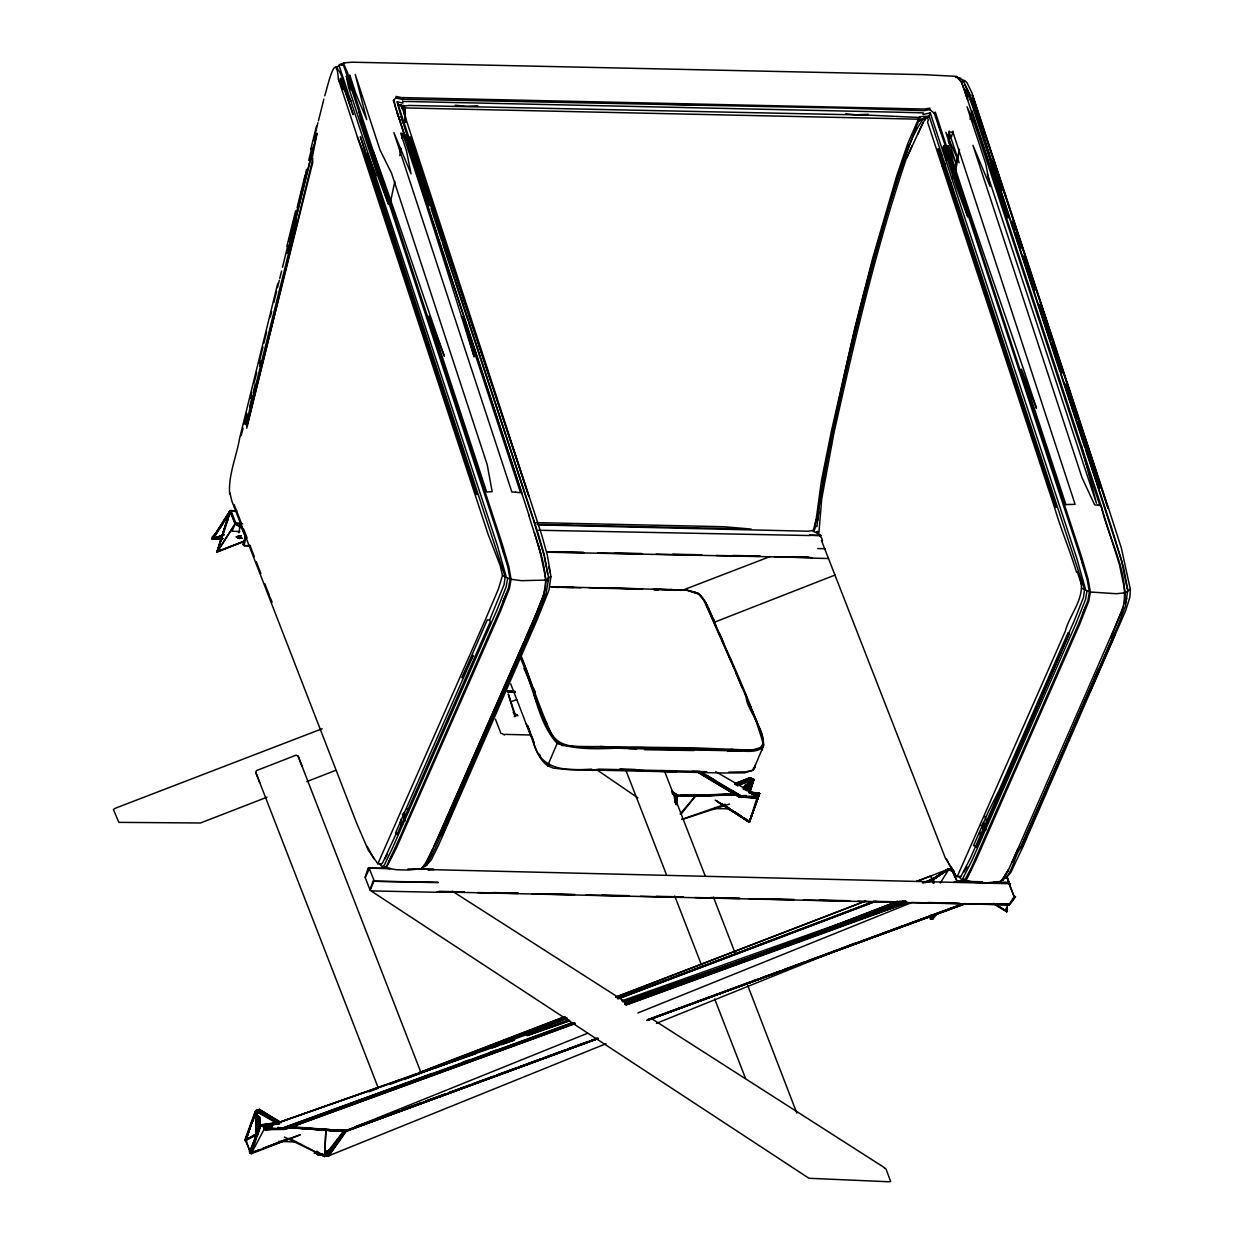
<?xml version="1.0" encoding="UTF-8"?>
<svg xmlns="http://www.w3.org/2000/svg" width="1244" height="1244" viewBox="0 0 1244 1244"><rect width="100%" height="100%" fill="white"/><g stroke="black" fill="none" stroke-linecap="round" stroke-linejoin="round"><path stroke-width="1.5" d="M396.058 97.887L396.058 96.441L401.252 97.561L924.261 109.021L929.89 108.15L929.719 109.596L924.105 110.669L845.873 108.166L401.128 99.193L396.058 97.887L393.928 99.769L395.421 107.217L409.96 152.685M534.391 532.572L540.378 553.191L546.023 580.077L543.706 595.176L531.53 625.141L438.183 837.43L425.775 863.678L421.545 868.701L408.421 870.069L396.525 869.727L385.096 867.861M930.543 915.568L930.543 919.269L933.062 918.849L937.696 912.987M336.44 68.14L339.628 64.517L344.557 62.962L343.686 62.915L352.239 62.2L923.794 74.656L956.558 76.382L960.943 81.016L963.074 86.023L1101.391 506.588C1108.513 539.569 1130.314 573.235 1123.021 607.849M528.793 515.032C535.324 538.465 546.489 562.257 545.587 586.966M257.104 1133.284L257.384 1110.006L259.498 1109.415L255.315 1111.312L244.757 1140.266L257.259 1134.575M930.636 915.46L930.543 919.269L930.823 915.444M316.52 1128.93L325.944 1129.614L324.575 1156.5L284.363 1137.047M958.906 876.616L961.285 879.352L964.924 879.617L970.911 868.872L1078.766 623.524L1087.925 600.401L1089.433 591.771L1085.763 590.262L1076.744 558.214L930.248 112.877L929.159 116.143L1084.55 589.64L1083.477 597.369L1074.489 620.181L970.662 857.598L960.881 876.585L956.558 876.631L945.269 857.894L821.429 540.409L822.315 541.56C823.839 537.097 811.617 529.104 818.77 533.894M258.674 1130.765L259.125 1117.221M259.25 1113.364L259.374 1109.493L259.467 1113.287M375.921 175.668L367.524 153.634L375.159 176.85L366.964 154.474L505.173 576.952L504.069 584.664L489.654 620.025L490.26 621.844L396.991 834.6L395.483 833.091L473.202 655.401L462.006 677.716L487.306 619.854L489.654 620.025M547.982 581.321L548.106 577.869L550.921 576.625L547.36 555.275L541.871 535.464L401.47 105.336L404.875 108.01L405.451 121.368M1009.382 884.655L1010.439 883.722L1009.382 884.655L1014.109 896.582L1009.117 904.715L966.417 903.75M1009.397 884.049L1014.109 896.582L1015.462 896.675L1010.361 903.797L982.356 903.766M300.131 1134.855L250.277 1153.328L245.83 1139.162L255.673 1110.954L257.617 1109.866L256.497 1113.598M929.159 116.143L919.487 116.734L907.747 143.651L896.908 175.326L872.759 258.006L854.644 328.758L831.459 430.953L821.538 480.246L816.204 518.981L813.327 530.504L807.838 531.219L538.31 524.89M796.813 1113.085L747.799 985.668M325.944 1129.614L324.575 1156.5L289.106 1138.182M973.088 103.33L973.399 98.323M401.703 138.1L401.921 134.647M920.202 116.718C870.396 245.985 839.467 383.152 816.795 519.805M933.062 918.849L933.342 915.18M931.678 915.444L931.383 919.067L931.787 915.413M993.894 903.937L1006.707 911.852L1007.391 903.626M402.434 138.457L402.745 135.021M1087.038 590.807L1085.468 599.624L1076.231 622.933L972.264 859.837L962.327 879.415M340.343 64.548L339.099 65.574L497.382 545.494L506.417 577.558L507.692 578.087L506.121 586.919L496.869 610.229L392.902 847.133L384.303 865.171L381.939 866.648L379.56 863.927M341.696 64.159L343.531 65.512L346.454 73.598L497.165 532.463L507.77 566.751L510.102 579.051L508.578 587.681L499.404 610.788L400.646 835.797L386.884 865.42L385.578 866.897L382.997 866.71M261.644 1126.053L260.385 1124.965L276.635 1123.239L263.526 1125.711M815.784 532.556L813.98 531.763L815.737 525.854L816.935 526.585L820.138 498.486L826.933 459.58M1089.433 591.771L1087.116 579.471L1080.694 557.918L951.536 164.55L959.513 187.409L934.182 113.095L935.301 112.147L1081.72 557.312L1088.111 579.222L1090.382 592.02L1088.78 601.132L1079.574 624.519L975.545 861.081L966.852 879.104L964.395 880.581L963.043 878.653M245.379 535.247L241.32 524.812L239.952 524.439L239.143 532.603L238.397 532.401M343.593 63.46L347.434 72.525L502.389 544.608L508.812 566.518L511.066 579.3L509.465 588.412L500.243 611.784L396.23 848.346L386.184 867.908M349.346 78.325L349.735 74.967L355.862 93.658L366.716 119.642L355.24 74.484L380.042 150.042L391.549 173.227L487.197 464.65L492.173 491.675L486.637 491.986L428.9 316.1L444.388 356.266C420.208 287.955 397.847 219.006 373.184 150.882M351.119 87.764L350.886 89.879L346.298 75.931L348.631 87.578L377.321 174.922L388.47 204.327L361.055 120.839L359.189 112.349M605.999 1043.732L328.774 1155.785L317.873 1154.821L317.111 1152.877L314.374 1153.204L317.951 1153.219M279.713 1122.415L276.292 1120.657L276.044 1122.586L260.369 1125.136L271.332 1125.711L263.759 1125.105L265.345 1129.661L285.047 1129.319L575.148 1023.625M316.847 1151.135L324.575 1156.5L325.057 1155.225L328.774 1155.785L347.263 1129.91L347.092 1131.014L289.588 1127.531M746.384 697.651C744.783 708.287 781.419 750.381 751.625 750.116C705.628 750.194 659.538 747.893 613.494 747.551C593.093 743.648 560.982 754.828 550.206 731.254C539.212 707.074 531.343 681.619 521.594 657.065M674.372 798.446L674.854 794.698L676.098 795.243L675.057 802.504M676.285 804.712L677.545 795.538L692.581 796.082L678.618 795.507M817.743 520.396L819.019 511.408M1124.623 601.894L1125.307 592.766L1119.693 565.896M676.021 800.872L676.798 795.429M674.901 802.52L676.098 795.243M399.806 155.624L401.003 148.456M675.974 804.573L677.545 795.538M1080.056 578.382C1086.261 597.275 1069.482 614.318 1065.159 631.61L957.274 876.491M955.205 173.336L959.497 149.373L954.101 170.615M324.746 95.757C327.234 88.542 335.942 47.536 338.415 79.196L488.114 534.282L500.181 565.538L502.467 575.568L498.409 589.034L485.704 618.921L377.849 863.803L368.317 850.29L356.748 823.45L231.804 500.99L229.876 492.764M822.377 481.21C843.479 378.782 866.959 276.697 898.261 176.85M704.773 601.023C724.77 648.14 749.183 694.416 763.132 743.554L760.535 747.644L751.625 750.116L693.623 747.831L573.375 746.384L563.439 745.249L557.514 742.839L557.81 741.408M755.435 765.184L752.993 770.269L753.553 767.797M394.846 181.453L390.429 202.088M970.056 119.3L971.891 110.685L998.637 191.576M832.454 432.041C850.989 346.112 871.717 260.571 898.044 176.664C904.886 156.34 911.385 135.394 924.012 117.9L928.428 116.609L926.702 116.843L922.628 123.467L905.99 159.543C875.885 248.878 854.441 340.856 833.978 432.803L821.709 498.891L818.925 532.681M297.394 208.868L289.883 242.627L313.752 145.237M386.293 220.794L387.164 217.031M815.147 524.921L816.515 519.323M951.598 136.591L952.935 131.102M277.785 283.29L239.61 438.354C236.438 456.875 228.087 475.286 229.673 494.319M286.866 246.405L295.606 210.858M310.767 149.296L316.474 126.095M241.212 435.649L243.047 428.154M243.964 424.406L246.716 413.163M250.402 398.127L251.786 392.482M254.071 383.168L256.731 372.345M258.954 363.31L262.966 346.905M263.883 343.173L266.62 332.008M270.275 317.096L271.643 311.575M273.898 302.354L276.603 291.298M277.521 287.613L279.325 280.227M279.776 278.376L281.595 270.99M282.497 267.289L287.939 245.13M288.841 241.398L291.609 230.14M292.527 226.392L295.279 215.134M297.129 207.639L305.2 174.72M305.635 172.932L306.522 169.324M308.73 160.336L311.809 147.741M313.566 140.572L317.951 122.69M299.151 201.512L301.841 190.534M304.08 181.391L305.884 174.067M245.488 423.831L247.774 414.47M249.624 406.943L252.377 395.67M253.309 391.907L255.144 384.38M259.576 366.327L260.898 360.915M246.747 428.216L312.866 158.61M940.806 158.019L941.677 154.443M942.999 149.062L943.869 145.486M943.947 152.608L945.704 145.455M947.897 136.513L949.234 131.04M942.143 166.261L943.465 160.865M944.771 155.484L946.964 146.543M948.286 141.178L949.156 137.602M942.983 166.323L943.869 162.731M945.627 155.547L946.933 150.182M948.69 143.029L950.447 135.876L949.607 135.798M943.683 168.826L945.005 163.43M945.891 159.838L948.519 149.109M949.405 145.532L950.276 141.956M318.417 120.87L323.844 99.225M949.67 188.482L950.991 183.117M952.329 177.768L953.65 172.403M951.987 192.975L952.92 189.228M954.801 181.717L956.201 176.104M753.848 768.668L763.909 745L761.452 732.98L707.447 605.704L702.502 597.618L698.351 593.792L686.921 590.34M924.79 120.062L926.36 117.916L923.965 119.315L925.909 117.185M227.808 520.008L230.28 510.662L236.764 510.771M541.56 601.925L545.354 588.505M1125.182 603.931L1126.706 598.317M1120.891 614.598L1123.114 606.994L1110.845 637.83M241.336 527.814L235.132 523.786L229.751 510.911L217 552.134L230.28 510.662L217 552.134L243.575 541.638M702.969 598.675L698.257 593.31L687.45 590.154L613.385 588.132M715.238 800.125L749.354 822.268L759.571 793.516L756.834 793.019L757.643 797.87L756.834 793.019L759.571 793.516L757.612 795.88L749.354 822.268L716.762 801.183M252.827 1121.497L256.342 1110.379L256.248 1135.834M749.774 792.521L753.833 779.475L749.805 777.764L747.893 780.968M715.673 771.669L757.612 795.88L757.254 796.984L738.967 796.875L697.418 772.026M242.689 541.778L216.969 551.745L230.28 510.662L212.195 538.885C221.961 537.595 203.721 542.493 216.985 532.619M365.13 877.253L368.037 868.265L369.406 868.639L374.133 880.814L370.152 890.206M748.655 792.692L752.807 779.941L752.029 779.288L749.432 777.951L735.064 783.518M228.025 519.557L217.373 551.667L235.769 522.978L230.98 510.646L213.237 538.792L222.847 538.699L212.755 538.963L226.797 516.866M229.207 515.996L230.98 510.646M256.077 1136.005L255.673 1110.954L246.405 1138.633L256.342 1110.379L245.068 1140.53L256.762 1134.606L245.068 1140.53M300.037 1134.839L251.21 1153.748L260.836 1125.011L263.153 1124.592L265.376 1128.603L267.071 1129.272L285.047 1129.319L574.868 1023.439M749.541 792.63L753.864 779.848L752.931 778.884L753.864 779.848L747.084 790.997M903.875 158.797L908.68 144.833M749.557 821.88L721.955 803.951L749.557 821.88L759.524 793.548L748.981 791.868M239.952 524.439L245.643 537.455L243.124 544.577L244.182 545.556L250.013 545.681M748.935 792.226L759.446 793.672L749.354 822.268L716.808 801.105M256.357 1113.411L257.617 1109.866L256.046 1110.565L256.715 1133.439M744.658 818.194L749.541 821.367L759.524 793.548L751.936 793.656L758.653 794.558L759.446 793.672M543.784 594.305L537.066 611.644M255.673 1110.954L245.721 1140.577L258.596 1132.196M749.308 791.822L753.833 779.475L749.759 792.319L753.833 779.475L751.034 786.395M523.988 668.463C535.775 692.815 538.465 723.168 557.157 743.368L548.822 763.007L549.444 765.62L547.609 765.76C535.013 756.305 533.132 738.096 526.165 723.837M250.277 1153.328L259.327 1149.829L250.277 1153.328L260.836 1125.011L265.065 1127.484L283.539 1129.179L575.055 1023.003M749.028 791.806L759.571 793.516L749.541 821.367M249.438 1152.162L260.385 1124.965L263.153 1124.592L264.039 1128.946L265.345 1129.661L280.864 1128.743L572.333 1022.584M1120.409 614.536L1012.243 861.859M235.194 510.74L230.327 510.895L235.132 523.786L232.068 531.204L239.797 531.53M536.382 613.214L524.735 639.96M444.403 825.207L446.736 819.889M475.472 754.175L477.805 748.857M440.749 834.708L449.302 815.193M450.857 811.632L457.854 795.662M459.394 792.117L461.726 786.799M463.281 783.238L480.386 744.207M481.926 740.646L488.923 724.677M490.478 721.131L492.811 715.813M494.366 712.252L505.235 687.403M506.79 683.858L511.455 673.206M513.01 669.661L520.008 653.691M521.563 650.145L523.879 644.812M525.434 641.266L533.987 621.751M498.751 703.078L442.786 834.055L441.449 834.086M499.513 701.352L533.894 622.715M1077.428 717.477L1022.21 846.775L1020.873 846.806M1078.159 715.798L1098.576 669.116L1090.133 691.493L1115.433 633.631L1114.08 633.678M523.957 641.733L433.845 846.713M441.107 835.564L534.391 622.809M396.447 833.122L382.794 862.558L381.504 863.88L377.849 863.803M906.752 157.832L912.07 145.843M402.465 100.049L402.932 99.038M1017.685 849.325L1008.184 870.489L1000.829 881.39L987.425 882.774L975.576 882.431L965.484 880.628M503.12 601.054L506.541 593.466M917.901 134.088L922.846 123.203M1082.467 613.774L1085.903 606.201M369.406 868.639L365.223 877.642L369.95 889.818L373.076 881.219L374.133 880.814M433.099 848.392L426.008 862.823L421.98 867.706L425.743 866.088L428.154 862.574L435.307 848.066L533.863 623.711L546.007 593.746L548.713 578.491L544.032 554.015L538.232 533.832L397.225 101.744L402.838 103.081L402.838 101.448L409.665 101.541L900.64 112.271L923.204 112.862L923.048 114.495L930.248 112.877M430.533 855.888L428.309 860.21L431.497 855.079M1003.037 878.933L1008.402 869.665M251.21 1153.748L265.065 1127.484L568.71 1019.722M743.71 789.178L746.322 784.295M748.064 781.03L749.805 777.764L753.055 779.071L746.556 790.484M388.766 861.983L391.767 856.463M968.112 874.703L971.113 869.183M426.008 862.823L429.056 857.303M1005.354 875.496L1008.402 869.976M745.374 789.862L748.981 783.347M963.322 81.016L964.52 80.518L966.93 82.555L972.03 93.098L1108.762 508.967L1121.388 548.169L1130.345 589.345L1129.91 597.073L1125.773 610.384L1023.237 846.091L1010.797 872.495L1006.52 877.58L1004.063 877.533M747.038 789.971L752.807 779.941L736.526 785.399M746.229 789.318L752.029 779.288L737.692 784.715M964.038 871.951L967.008 866.819M384.629 859.246L387.615 854.115M745.063 788.649L747.986 783.627M743.508 787.981L745.483 784.637M747.457 781.294L749.432 777.951L735.188 783.658M743.119 788.945L745.032 785.757M744.923 789.629L748.795 783.238M746.26 790.251L753.055 779.071L751.687 778.449M746.758 789.769L752.807 779.941L738.298 785.368M940.308 882.976L948.877 869.292L951.396 868.872L957.025 881.203L973.321 882.214L972.481 882.291M229.751 510.911L212.195 538.885L222.847 538.699M212.211 539.258L230.809 510.553L228.803 513.71M753.926 769.165L755.217 767.097M228.787 515.156L231.788 510.413L226.501 518.344M745.825 789.1L752.029 779.288L737.676 784.84M217 552.134L235.132 523.786L242.658 523.833M743.834 789.505L747.877 783.285M220.157 527.86L223.329 523.102M263.355 1126.442L264.801 1129.459L265.376 1128.603L280.864 1128.743L431.995 1073.525M328.774 1155.785L346.423 1130.19L329.038 1130.501L346.423 1130.19L327.716 1155.536L317.873 1154.821L326.783 1155.489L345.568 1130.392L330.78 1130.563L346.423 1130.19M263.199 1126.286L264.039 1128.946L265.065 1127.484M327.716 1155.536L345.568 1130.392M321.341 1154.043L316.147 1153.235L325.928 1155.629L344.728 1130.532L325.928 1155.629L321.869 1153.763L324.979 1155.863M336.72 1130.221L343.904 1130.609L325.057 1155.225M680.841 814.447L696.034 795.336L676.363 795.833L672.398 793.625L675.71 795.662L674.854 794.698M258.379 1133.346L244.757 1140.266L256.575 1134.388L244.757 1140.266L245.83 1139.162M727.616 751.423C738.936 748.81 753.848 755.139 763.272 747.053M680.11 814.027L696.034 795.336M945.72 146.901L951.878 164.161M256.311 1136.036L256.855 1110.83L259.732 1109.601L281.222 1122.523M1006.551 908.089L1006.707 911.852L1006.598 907.607M263.153 1124.592L260.385 1124.965L249.686 1152.799L260.385 1124.965L275.002 1124.514M962.514 81.56L963.649 80.409M817.619 531.343L815.846 532.416M252.159 1148.756L249.531 1151.384L252.252 1148.678M515.949 715.611L514.176 716.56L517.209 715.144L514.316 714.414M1125.369 592.533L1128.059 591.195L1123.394 566.704L1112.043 529.073L968.081 90.719L962.716 79.88L958.346 77.672M955.687 77.641L957.491 76.926M426.428 865.202L431.341 859.775L438.526 845.189L536.957 620.041L548.977 590.122L550.921 576.625M963.214 81.591L964.52 80.518M919.907 119.3L923.375 118.942L926.702 116.843M572.224 1023.346L282.139 1128.992L264.801 1129.459M1000.876 880.612C1012.492 876.398 1013.222 858.173 1019.924 848.999L1118.636 623.866L1125.353 606.434L1127.562 591.693M918.912 121.57L921.695 119.331M697.324 771.886L738.967 796.875L756.43 798.042L757.985 797.373L756.834 793.019M341.245 65.45L342.162 64.735M925.816 117.574L927.044 116.672L927.526 117.449L928.304 120.248L927.511 121.943L1054.648 507.785C1060.961 529.633 1070.042 550.532 1076.495 572.178L1077.273 571.649L1081.409 584.353M1130.345 589.345L1127.484 590.589M405.637 122.192L404.938 107.933L403.787 106.175L409.058 105.445L868.032 115.101L919.176 117.465M925.023 882.758L932.938 879.881L947.757 869.261L953.759 872.106M933.249 883.224L932.083 880.177L949.374 868.794L932.362 879.228L934.12 882.945M114.572 808.538L113.437 809.626L118.864 822.362L200.455 822.984L266.993 797.202M932.798 879.71L948.037 868.887L932.658 879.555M337.046 68.778C344.324 74.609 343.375 93.176 351.461 101.246M932.938 879.881L948.877 869.292M932.518 879.384L948.566 868.81L932.362 879.228L931.01 875.9L916.501 881.467L949.374 868.794M752.993 770.269L744.612 772.866L722.935 772.99L566.844 769.476L553.487 768.17L547.609 765.76M271.456 1123.814L276.292 1120.657L279.371 1122.803M931.01 875.9L931.507 879.524L928.646 881.374L932.269 881.296M753.895 795.243L755.326 797.746L754.517 794.294L756.43 798.042L755.388 794.31L757.456 797.793C757.098 792.226 755.217 795.118 751.392 793.408M548.231 578.989L546.054 579.859M249.966 1150.498L245.115 1140.048L258.581 1133.222M661.886 104.138L709.267 105.165M587.448 1033.297L345.91 1130.687L289.557 1127.297M637.908 1012.958L911.899 902.475M656.397 1023.361L854.41 943.341M736.79 784.187L750.909 778.62L736.728 784.047M306.802 781.621L335.756 770.3M511.3 701.647L516.726 699.532M713.978 622.389L835.237 574.961M216.969 551.745L243.56 541.389M223.982 534.64L213.237 538.792L221.665 538.496M810.793 934.788L897.701 901.247L810.777 934.913M831.194 927.666L900.065 901.091M856.821 918.523L902.133 901.029M847.755 922.753L860.428 917.87L851.487 921.4M864.051 916.47L903.875 901.091L864.145 916.501M869.012 915.273L905.243 901.294M115.397 808.211L322.134 728.751M683.049 590.029L770.098 556.566M368.924 1091.828L377.989 1088.344M419.694 1072.328L564.745 1016.597M615.516 997.097L865.731 900.967L615.718 997.284M420.021 1072.608L564.978 1016.814M828.193 928.724L895.338 902.849M953.604 882.509L957.025 881.203L982.107 881.747M246.048 536.988L244.975 537.392L243.124 544.577L244.182 545.556L245.643 537.455M419.819 1073.23L565.553 1018.012M617.599 998.357L873.459 901.48M922.442 882.96L931.507 879.524M389.823 1084.441L402.776 1079.59M403.725 1079.465L565.911 1017.887M617.335 998.559L873.723 901.729M923.53 882.727L930.792 879.99L934.306 879.943M403.989 1079.419L566.735 1018.245M619.31 998.326L874.827 901.527M925.738 882.291L932.953 880.845M434.669 1068.301L567.248 1018.136M618.097 998.901L875.978 901.309M374.646 1119.895L354.571 1127.235L367.275 1122.399M378.192 1118.309L383.65 1116.257M819.718 534.469L819.936 535.589M349.253 1129.816L596.964 1038.584M647.968 1019.816L963.089 903.766M646.818 1020.391L964.722 903.533L647.704 1020.298M341.742 1130.065L347.092 1131.014L598.519 1038.413L346.609 1130.951L341.4 1130.034M222.66 535.231L213.237 538.792L224.2 534.827M354.556 1127.235L370.961 1121.217M394.643 1112.509L378.238 1118.543L398.375 1111.219M421.965 1102.479L401.921 1109.835L422.105 1102.542M445.647 1093.771L425.619 1101.142L445.818 1093.849M449.302 1092.434L469.346 1085.079M472.984 1083.742L493.028 1076.387M496.667 1075.049L516.711 1067.679M520.35 1066.341L540.394 1058.986M544.032 1057.649L564.076 1050.278M567.731 1048.941L587.759 1041.586M591.413 1040.248L596.871 1038.242M647.891 1019.505L757.207 979.355M760.846 978.017L780.89 970.662M784.529 969.325L804.573 961.954M808.227 960.617L963.089 903.735M597.664 1038.367L345.91 1130.687L291.702 1127.235M646.911 1020.298L964.349 903.89L647.284 1020.438M598.084 1038.522L346.609 1130.951L291.982 1126.8M462.939 1062.205L468.413 1060.215M490.26 1052.237L495.718 1050.231M657.765 991.017L670.516 986.368M677.809 983.709L903.579 901.2M572.038 1023.081L282.139 1128.992L266.138 1128.992M624.908 1003.768L905.679 901.2M573.811 1023.143L283.539 1129.179L267.071 1129.272M624.923 1004.483L904.248 902.444L625.126 1004.063M625.919 1004.794L906.643 902.258L626.074 1004.421M449.473 1092.527L597.307 1038.429M650.239 1019.069L965.982 903.564M625.172 1003.333L905.71 901.154M626.245 1005.012L907.234 902.662M222.723 535.278L213.657 538.543L222.038 538.683M621.751 1000.907L901.62 901.589M682.178 819.267L725.252 804.184M271.985 1126.209L264.257 1125.664L270.803 1125.276L514.689 1039.813M529.353 1034.681L569.69 1020.546M622.871 1001.918L907.094 902.32M270.803 1125.276L475.83 1053.621M492.313 1047.852L497.802 1045.94M501.472 1044.665L514.285 1040.186M527.098 1035.708L569.208 1020.982M624.115 1001.793L907.871 902.631M752.169 770.409L745.545 771.84L728.782 772.151M682.272 819.423L729.559 804.028M964.955 84.996L968.314 92.911L969.294 92.616L1001.684 191.141L993.07 168.204L1000.596 190.565M257.384 1110.006L259.498 1109.415M744.285 795.398L738.967 796.875L746.073 795.429M241.32 535.682L236.282 536.848L240.465 536.148M264.039 1128.946L265.376 1128.603M240.294 536.91L236.78 537.097L239.501 538.45L236.78 537.097L240.185 536.257M546.023 580.077L521.531 580.668L511.066 579.3M1125.307 592.766L1116.319 593.715L1090.382 592.02M811.99 557.654L546.987 552.181M677.187 795.818L672.226 792.77L677.187 795.818L735.981 793.874M241.336 535.697L236.282 536.848L241.258 537.874M329.815 1130.221L290.598 1127.639M683.407 818.894L682.054 818.863M260.369 1125.136L276.635 1123.239M727.522 749.914L732.794 749.323M437.593 892.29L371.738 890.922M428.154 870.1L433.829 869.509M1005.168 877.704L1006.52 877.58M425.743 864.984L427.096 864.86M557.157 743.368C584.882 752.604 615.578 746.898 644.423 747.628M397.225 101.744L397.831 104.48L401.47 105.336M693.732 750.521L644.454 749.712M477.743 105.74L466.827 106.284L455.226 105.258M222.536 538.543L215.383 538.885L222.334 538.776M868.312 114.324L856.09 114.821L845.718 113.81M620.912 748.344L741.906 750.987M669.412 750.101L677.747 749.805M673.206 792.552L678.182 795.585L702.051 795.522M711.646 795.165L728.906 794.512M757.612 795.88L740.242 796.798L698.615 771.918L740.242 796.798L756.43 798.042M737.972 794.465L694.261 795.818L734.831 794.745M755.808 794.045L751.998 794.17L755.808 794.045L757.456 797.793M338.601 1130.19L331.65 1130.423L347.418 1130.485M711.444 794.869L726.869 794.387M703.964 795.538L694.37 795.818L737.163 794.807M237.557 537.828L242.191 538.263M711.646 795.32L732.763 794.714M694.774 796.082L736.432 794.869M694.261 795.818L737.568 794.714M737.785 794.325L678.182 795.585L671.776 791.184M221.432 538.481L212.724 538.636M404.938 107.933L919.021 119.191M236.78 537.097L240.465 537.066M238.428 538.217L241.958 538.17M222.692 538.465L213.657 538.543L222.552 538.465L213.797 538.621L215.399 539.025M330.78 1130.563L344.728 1130.532M619.699 769.585L635.855 769.632L620.025 769.01M929.361 880.907L932.829 880.939M329.038 1130.501L343.904 1130.609M597.991 769.119L699.874 771.436M509.06 692.13L514.876 692.208M597.058 588.148L638.81 589.003M635.482 588.707L642.51 588.816M438.012 882.214L373.076 881.219L438.199 882.634M573.639 587.261L558.727 586.935M551.372 587.137L581.135 587.759M714.212 808.584L729.73 808.849M667.779 771.746L676.067 771.902L659.958 771.28M369.126 868.125L389.885 868.514M412.526 868.95L433.285 869.338M538.621 530.255L810.139 535.542M653.069 589.361L684.495 590.309M368.411 868.11L390.476 868.561M407.939 868.918L433.176 869.447M535.977 522.604L723.868 526.725L751.065 529.058L537.066 524.346M235.769 522.978L241.554 523.118M817.759 548.557L825.332 548.728M554.264 551.714L583.405 552.32M614.489 552.974L641.686 553.533M672.771 554.186L701.911 554.808M732.996 555.462L760.193 556.021M791.277 556.674L808.771 557.048M547.22 551.916L584.136 552.694M597.726 552.974L642.402 553.907M656.008 554.202L700.683 555.135M716.233 555.462L758.964 556.363M774.499 556.69L809.611 557.763M244.399 545.727L250.479 545.852M828.613 558.54L810.761 558.074M557.779 587.479L551.076 586.81L612.748 588.148M551.076 586.81L558.089 586.981M588.801 587.681L604.802 587.977M591.6 769.134C564.372 770.813 539.165 770.487 532.961 739.605M692.333 771.373L706.67 771.669M993.692 881.996L1009.133 882.338L1007.08 877.051M809.844 535.309L821.258 535.573M605.439 587.961L635.529 588.676M655.184 589.081L685.149 590.216M507.707 690.964L513.554 691.104M438.961 891.326L464.199 891.901M493.308 892.57L518.53 893.145M547.64 893.814L574.806 894.436M601.987 895.058L629.153 895.68M656.319 896.302L683.485 896.924M710.666 897.546L739.776 898.215M764.998 898.79L794.107 899.459M819.345 900.034L848.455 900.703M873.677 901.278L904.73 901.993M928.024 902.522L959.077 903.237M438.588 891.684L463.81 892.259M477.385 892.57L518.142 893.503M531.732 893.814L574.417 894.794M586.064 895.058L628.764 896.022M640.396 896.302L683.096 897.266M694.743 897.53L739.371 898.557M749.075 898.774L793.703 899.801M803.406 900.018L849.994 901.091M857.754 901.262L904.326 902.32M912.085 902.506L960.601 903.611M1009.335 904.901L437.048 891.824M809.471 535.184L821.102 535.48M504.737 734.364L529.851 734.986M433.176 869.68L1010.439 883.722M619.403 769.772L643.443 770.596M660.626 770.627L668.821 770.829M585.022 769.88L596.84 770.207L584.353 769.849M278.578 1141.448L295.963 1141.914M960.57 78.139L959.653 78.108L960.228 79.834M596.778 587.806L604.848 588.039M565.802 587.339L573.328 587.588M982.076 882.136L957.025 881.203L951.396 868.872M993.629 882.571L1009.055 883.147L1007.298 877.735M889.631 1181.8L808.958 1178.27L370.432 890.517M670.329 589.438L681.137 590.371M727.678 750.63L737.661 751.034M668.945 770.658L677.016 770.985M681.012 795.507L691.306 796.082L681.805 795.554M336.891 67.845L335.662 66.632L337.73 68.311M628.547 748.577L636.415 748.904M680.312 795.569L692.581 796.082M700.403 771.607L741.968 796.455L757.254 796.984L757.643 797.87L741.237 796.673L699.563 771.762L741.237 796.673L756.259 797.606M1001.778 880.239L1003.224 880.301M975.856 845.827L973.508 845.702L988.607 811.181L999.663 789.163L1068.098 632.667L1069.062 632.729M654.406 590.045L658.247 590.262M684.977 795.569L690.684 795.896L685.413 795.507M963.867 879.555L964.924 879.617M756.912 797.357L741.968 796.455L731.985 790.484M268.471 1125.758L272.156 1126.551M682.505 795.476L691.306 796.082M750.35 792.879L759.571 793.516M293.273 1127.717L326.177 1130.05L312.975 1128.992M270.928 1126.364L265.205 1125.96L266.558 1129.692L266.605 1125.991L272.358 1126.38L266.605 1125.991L268.175 1129.459M288.328 1127.593L328.789 1130.454L289.23 1127.608M299.555 1127.702L307.097 1128.261M314.374 1153.204L317.655 1153.437M264.257 1125.664L271.783 1126.224M295.932 1127.639L307.284 1128.541M600.401 746.431L613.494 747.551M404.176 105.88L397.831 104.48L400.537 114.51M315.307 1153.39L321.014 1154.105M317.267 1154.292L326.783 1155.489M561.495 745.42L563.361 745.7M380.4 863.694L381.504 863.88M959.762 876.398L960.881 876.585M343.873 1130.252L347.371 1130.858L343.577 1130.143M343.266 1130.314L347.092 1131.014M749.417 792.786L758.653 794.558L756.865 793.408L757.985 797.373M504.364 735.033L502.125 733.54M689.332 590.791L698.102 593.854M277.676 1127.733L285.047 1129.319L277.925 1127.297M214.497 538.559L215.772 538.839M884.375 1168.24L886.008 1168.971L890.688 1181.536M321.045 1154.432L316.147 1153.235L317.018 1153.639M1007.593 904.341L1009.117 904.715L1015.462 896.675L1014.124 896.224M399.153 105.009L402.076 105.927L402.776 107.886L401.174 106.409M993.489 903.315L1007.08 911.479L994.158 903.657M929.719 109.596L934.182 113.095M264.521 1129.381L265.345 1129.661M510.102 579.051L507.692 578.087M342.209 79.181L341.385 78.854L353.172 114.712L340.436 78.248L343.297 89.646L338.415 79.196M730.71 809.704L733.633 811.041M505.173 576.952L502.467 575.568M1084.55 589.64L1081.86 588.256M256.777 1133.704L256.248 1111.452L278.361 1122.368M812.005 530.379L812.907 530.83M263.759 1125.105L267.133 1126.862M694.541 591.911L695.8 592.611M235.132 523.786L241.258 527.238M256.248 1111.452L274.753 1122.057M952.966 870.971L949.716 869.089L952.857 870.987M275.048 1121.419L256.855 1110.83L256.948 1133.517M953.806 870.847L950.556 868.95L953.697 870.847M279.169 1122.71L258.006 1110.208L279.029 1122.974M275.142 1121.637L256.855 1110.83L257.866 1133.097M549.444 765.62L546.894 763.832M707.043 775.541L715.362 780.517M280.849 1122.788L259.732 1109.601L259.778 1113.396M452.303 891.155L628.531 1003.908M651.374 1018.525L884.702 1167.821M726.729 806.563L729.979 808.678M734.877 811.85L741.393 816.08M276.292 1120.657L277.054 1124.296L275.873 1121.295L278.998 1123.394M275.873 1121.295L279.029 1123.441M513.134 712.439L517.939 715.735M596.311 769.414L637.908 797.902M958.082 78.279L961.441 82.213L967.365 98.587L965.857 89.506L971.673 103.812L999.507 188.559L1008.029 217.918L998.279 188.233L989.804 165.203L997.439 188.45L989.322 165.405M698.257 593.31L705.643 602.562M557.514 742.839C538.186 717.975 533.94 684.076 520.319 656.054M324.808 1154.572L325.928 1155.629M528.964 731.348L533.241 740.164M403.429 105.382L404.875 108.01M700.496 595.472L701.087 596.374M393.913 101.246L393.306 100.251L529.182 515.793M703.917 600.246L731.348 662.212M949.016 863.989L955.516 875.03M374.009 858.795L367.151 846.355M705.41 602.112L707.447 605.704M301.997 766.071L298.109 756.103L296.119 755.155L256.637 770.518L255.704 772.135L378.332 1088.158M752.62 711.101L757.612 723.93M546.069 722.111L547.407 724.599M277.054 1124.296L275.795 1121.932L278.967 1124.047L275.795 1121.932L276.837 1124.452M346.454 73.598L347.729 76.024M708.489 608.409L714.818 622.653M932.083 880.177L933.544 883.147M714.134 621.689L715.533 624.488M946.591 859.044L948.208 862.341M403.927 107.979L405.046 110.296M533.163 687.574L535.371 692.146M761.981 748.608L762.556 749.821M520.63 657.889L532.339 688.414M723.604 642.759L719.778 633.74M539.103 706.079L540.782 709.655M745.063 693.623L747.115 698.133M539.523 754.128L540.44 756.15M951.504 867.208L953.417 871.469M755.714 718.659L757.114 721.847M735.81 672.74L742.279 687.979M749.043 702.751L750.894 707.043M713.387 618.766L714.787 622.078M269.995 597.073L272.109 602.143M357.37 136.887L364.337 153.665L476.328 494.412L477.198 494.366L360.34 136.545L373.76 177.379L366.964 154.474M1020.158 847.413L1020.484 848.268L1113.769 635.513L1113.147 633.694M938.427 125.006L941.786 133.606M255.797 772.555L259.685 782.523M1007.002 877.86L1009.055 883.147M729.901 657.563L733.836 667.701M664.389 770.782L705.037 875.512M713.45 897.188L735.173 953.153M626.354 771.42L666.317 874.345M674.73 896.022L701.352 964.629M714.678 998.948L745.514 1078.392M495.423 719.156L500.99 733.509M298.109 756.103L421.327 1073.51M984.642 815.94L986.725 821.335M983.429 822.517L986.181 829.639M983.398 823.715L985.466 829.064M982.667 823.388L984.735 828.737M981.003 824.881L983.755 832.003M979.868 832.112L981.936 837.445M979.479 832.391L981.547 837.741M510.709 683.889L529.213 731.752M403.973 812.441L405.357 816.002M402.325 813.949L405.093 821.071M400.506 819.407L402.574 824.756M400.101 821.911L401.485 825.472M234.152 504.566L240.963 522.169M243.684 529.198L247.152 538.123M249.92 545.261L254.305 556.597M256.264 561.635L260.898 573.577M264.801 583.669L269.357 595.394M530.395 733.043L527.518 725.563L534.127 742.512M407.161 808.631L408.53 812.208M1005.727 196.521L991.997 160.663L1001.715 190.13M758.856 727.46L761.328 733.929M397.163 113.142L400.49 121.928M968.314 92.911L971.035 100.609L968.081 90.719M515.545 715.813L508.423 694.199M1000.487 189.368L992.961 167.349L1010.439 221.028M538.357 706.343L539.678 710.2M533.707 693.312L536.724 702.3M987.316 174.129L1096.462 503.245L1081.363 445.679M973.679 105.071L981.749 129.547M1012.056 221.432L1015.088 230.653M1015.679 232.457L1021.044 248.707M1023.423 255.937L1026.409 264.956M1027 266.76L1034.697 290.101M1039.424 304.469L1051.304 340.467M1051.895 342.271L1062.096 373.184M1065.673 384.054L1077.351 419.446M1077.942 421.203L1099.976 488.037M1001.062 198.931L1004.11 208.121L982.262 131.382M403.647 124.12L400.957 115.987L403.196 123.187M1011.03 222.847L1060.012 371.8M1060.603 373.635L1084.908 447.576M1085.514 449.395L1096.197 481.894M1096.788 483.683L1121.513 560.562L1127.328 589.221M430.455 206.597L403.756 124.991M431.03 208.339L441.791 241.056M442.382 242.875L454.262 279.014M454.853 280.817L467.962 320.688M468.568 322.507L532.759 517.939M409.836 152.281L522.029 493.868M967.365 98.587L965.375 92.46L967.785 100.251M1100.956 505.795L1120.02 566.471M983.398 147.352L988.856 164.379M533.318 519.681L544.001 555.213M508.283 694.276L515.063 716.482M548.588 566.72L550.252 572.707M538.559 545.774L540.673 553.767M501.705 544.981L503.82 552.958M1081.052 557.67L1083.166 565.662M404.844 116.112L403.149 107.528L401.268 105.134L402.17 108.71M544.343 556.954L546.427 567.404M546.722 568.99L547.609 573.733M762.028 745.887L762.121 747.022M258.394 1115.775L259.421 1130.64M1006.536 907.607L1006.754 911.37M404.922 118.009L405.077 121.834M1006.583 908.073L1006.707 911.852M257.539 1115.728L258.068 1134.761M259.576 1117.096L259.856 1128.479M259.84 1117.174L259.996 1128.526M258.052 1115.884L258.177 1131.014M932.518 915.289L932.222 918.927L932.611 915.257M675.461 795.009L674.948 798.679L675.461 795.009M316.987 133.435L311.98 159.232L312.85 161.984L246.856 426.397L246.063 424.111L296.772 220.375L287.286 253.17L316.987 133.435M1069.311 633.491L976.369 847.304L1069.311 633.491M330.484 1149.814L325.073 1151.96L330.5 1149.814M288.313 1138.618L262.95 1148.43L288.297 1138.664M944.631 146.434L943.247 146.73L956.683 187.626L967.832 217.031L944.631 146.434M1068.067 504.504L1065.906 504.691L1021.417 369.173L1036.47 408.25C1007.842 320.361 975.467 233.81 947.99 145.517L955.936 162.917L945.875 132.346L959.14 162.746L949.094 132.159L952.92 132.066L1075.096 504.318L1068.067 504.504M938.785 148.705L937.976 148.767L1055.767 507.148L1056.591 507.101L938.785 148.705M515.063 691.835L507.319 691.711L515.063 691.866M515.249 691.493L507.521 691.353L515.234 691.508M515.56 492.189L511.844 491.971L393.897 132.626L411.049 173.833L406.493 150.882L400.708 133.201L402.683 133.559C427.812 207.608 450.686 282.341 474.135 356.904L462.846 316.831L520.598 492.733L515.56 492.189M1097.814 505.157L1094.658 504.893L1082.031 477.696L972.948 145.315L990.162 186.522L985.683 163.586L967.023 106.751L974.752 124.384L1099.851 505.437L1097.814 505.157M528.638 495.578L410.085 137.12L528.638 495.578M1108.093 508.267L972.295 95.088L1108.093 508.267M406.726 134.958L405.513 134.616L428.667 205.213L406.726 134.958M737.941 785.726L734.582 783.798L737.91 785.679M676.363 795.833L673.066 793.812L676.363 795.833"/></g></svg>
